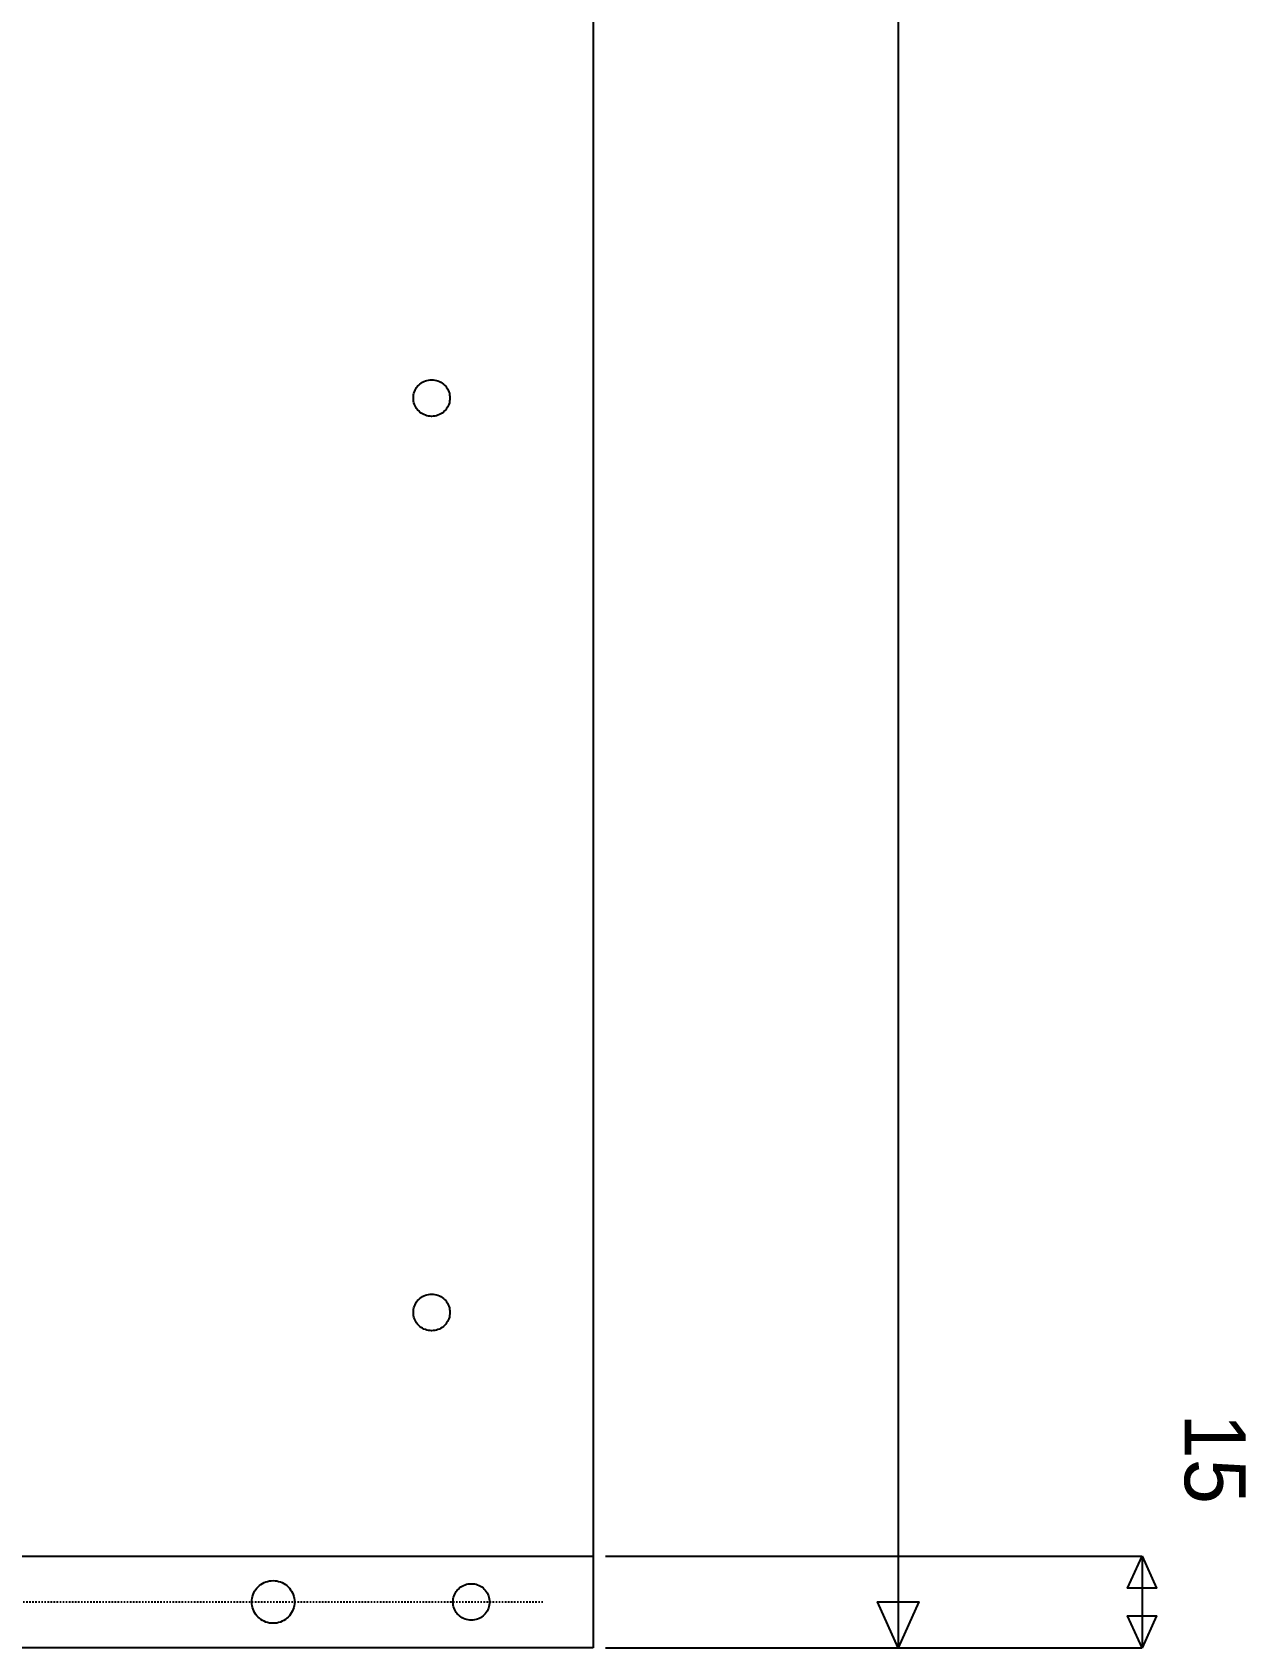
# Model space of a CAD drawing. Header units: millimetres. Extents: x 0 to 2033, y -1000001 to 3212.
# Drawn here: x 430 to 629, y 320 to 585 of the extents above; entities that cross this region are included whole.
import ezdxf
from ezdxf.enums import TextEntityAlignment as Align

# ---------------------------------------------------------------- set-up
doc = ezdxf.new("R2010")
doc.units = ezdxf.units.MM
doc.linetypes.add('DASHED', pattern=[0.5, 0.25, -0.25])
doc.layers.add('DRAWING', color=7, linetype='Continuous')
doc.layers.add('TEXT', color=7, linetype='Continuous')

msp = doc.modelspace()

# ---------------------------------------------------------------- linework, layer by layer
at = {"layer": 'DRAWING', "linetype": 'CONTINUOUS', "true_color": 0x111111}
for p, q in [((522, 3150), (522, 320)), ((120, 335), (522, 335)), ((522, 320), (120, 320))]:
    msp.add_line(p, q, dxfattribs=at)
at = {"layer": 'DRAWING', "linetype": 'CONTINUOUS', "true_color": 0xff6a00}
for p, q in [((572, 3150), (572, 320)), ((524, 335), (612, 335)), ((612, 335), (612, 320)), ((524, 320), (572, 320)), ((524, 320), (612, 320))]:
    msp.add_line(p, q, dxfattribs=at)
at = {"layer": 'DRAWING', "linetype": 'DASHED', "true_color": 0xb000ff}
msp.add_line((128, 327.5), (514, 327.5), dxfattribs=at)
at = {"layer": 'DRAWING', "linetype": 'CONTINUOUS', "true_color": 0x111111}
for points in [[(498.5, 525), (498.49, 524.74), (498.45, 524.48), (498.4, 524.22), (498.32, 523.97), (498.22, 523.73), (498.1, 523.5), (497.96, 523.28), (497.8, 523.07), (497.62, 522.88), (497.43, 522.7), (497.22, 522.54), (497, 522.4), (496.77, 522.28), (496.53, 522.18), (496.28, 522.1), (496.02, 522.05), (495.76, 522.01), (495.5, 522), (495.24, 522.01), (494.98, 522.05), (494.72, 522.1), (494.47, 522.18), (494.23, 522.28), (494, 522.4), (493.78, 522.54), (493.57, 522.7), (493.38, 522.88), (493.2, 523.07), (493.04, 523.28), (492.9, 523.5), (492.78, 523.73), (492.68, 523.97), (492.6, 524.22), (492.55, 524.48), (492.51, 524.74), (492.5, 525), (492.51, 525.26), (492.55, 525.52), (492.6, 525.78), (492.68, 526.03), (492.78, 526.27), (492.9, 526.5), (493.04, 526.72), (493.2, 526.93), (493.38, 527.12), (493.57, 527.3), (493.78, 527.46), (494, 527.6), (494.23, 527.72), (494.47, 527.82), (494.72, 527.9), (494.98, 527.95), (495.24, 527.99), (495.5, 528), (495.76, 527.99), (496.02, 527.95), (496.28, 527.9), (496.53, 527.82), (496.77, 527.72), (497, 527.6), (497.22, 527.46), (497.43, 527.3), (497.62, 527.12), (497.8, 526.93), (497.96, 526.72), (498.1, 526.5), (498.22, 526.27), (498.32, 526.03), (498.4, 525.78), (498.45, 525.52), (498.49, 525.26), (498.5, 525)], [(498.5, 375), (498.49, 374.74), (498.45, 374.48), (498.4, 374.22), (498.32, 373.97), (498.22, 373.73), (498.1, 373.5), (497.96, 373.28), (497.8, 373.07), (497.62, 372.88), (497.43, 372.7), (497.22, 372.54), (497, 372.4), (496.77, 372.28), (496.53, 372.18), (496.28, 372.1), (496.02, 372.05), (495.76, 372.01), (495.5, 372), (495.24, 372.01), (494.98, 372.05), (494.72, 372.1), (494.47, 372.18), (494.23, 372.28), (494, 372.4), (493.78, 372.54), (493.57, 372.7), (493.38, 372.88), (493.2, 373.07), (493.04, 373.28), (492.9, 373.5), (492.78, 373.73), (492.68, 373.97), (492.6, 374.22), (492.55, 374.48), (492.51, 374.74), (492.5, 375), (492.51, 375.26), (492.55, 375.52), (492.6, 375.78), (492.68, 376.03), (492.78, 376.27), (492.9, 376.5), (493.04, 376.72), (493.2, 376.93), (493.38, 377.12), (493.57, 377.3), (493.78, 377.46), (494, 377.6), (494.23, 377.72), (494.47, 377.82), (494.72, 377.9), (494.98, 377.95), (495.24, 377.99), (495.5, 378), (495.76, 377.99), (496.02, 377.95), (496.28, 377.9), (496.53, 377.82), (496.77, 377.72), (497, 377.6), (497.22, 377.46), (497.43, 377.3), (497.62, 377.12), (497.8, 376.93), (497.96, 376.72), (498.1, 376.5), (498.22, 376.27), (498.32, 376.03), (498.4, 375.78), (498.45, 375.52), (498.49, 375.26), (498.5, 375)], [(473, 327.5), (472.99, 327.19), (472.95, 326.89), (472.88, 326.59), (472.79, 326.3), (472.67, 326.02), (472.53, 325.75), (472.37, 325.49), (472.18, 325.25), (471.97, 325.03), (471.75, 324.82), (471.51, 324.63), (471.25, 324.47), (470.98, 324.33), (470.7, 324.21), (470.41, 324.12), (470.11, 324.05), (469.81, 324.01), (469.5, 324), (469.19, 324.01), (468.89, 324.05), (468.59, 324.12), (468.3, 324.21), (468.02, 324.33), (467.75, 324.47), (467.49, 324.63), (467.25, 324.82), (467.03, 325.03), (466.82, 325.25), (466.63, 325.49), (466.47, 325.75), (466.33, 326.02), (466.21, 326.3), (466.12, 326.59), (466.05, 326.89), (466.01, 327.19), (466, 327.5), (466.01, 327.81), (466.05, 328.11), (466.12, 328.41), (466.21, 328.7), (466.33, 328.98), (466.47, 329.25), (466.63, 329.51), (466.82, 329.75), (467.03, 329.97), (467.25, 330.18), (467.49, 330.37), (467.75, 330.53), (468.02, 330.67), (468.3, 330.79), (468.59, 330.88), (468.89, 330.95), (469.19, 330.99), (469.5, 331), (469.81, 330.99), (470.11, 330.95), (470.41, 330.88), (470.7, 330.79), (470.98, 330.67), (471.25, 330.53), (471.51, 330.37), (471.75, 330.18), (471.97, 329.97), (472.18, 329.75), (472.37, 329.51), (472.53, 329.25), (472.67, 328.98), (472.79, 328.7), (472.88, 328.41), (472.95, 328.11), (472.99, 327.81), (473, 327.5)], [(505, 327.5), (504.99, 327.24), (504.95, 326.98), (504.9, 326.72), (504.82, 326.47), (504.72, 326.23), (504.6, 326), (504.46, 325.78), (504.3, 325.57), (504.12, 325.38), (503.93, 325.2), (503.72, 325.04), (503.5, 324.9), (503.27, 324.78), (503.03, 324.68), (502.78, 324.6), (502.52, 324.55), (502.26, 324.51), (502, 324.5), (501.74, 324.51), (501.48, 324.55), (501.22, 324.6), (500.97, 324.68), (500.73, 324.78), (500.5, 324.9), (500.28, 325.04), (500.07, 325.2), (499.88, 325.38), (499.7, 325.57), (499.54, 325.78), (499.4, 326), (499.28, 326.23), (499.18, 326.47), (499.1, 326.72), (499.05, 326.98), (499.01, 327.24), (499, 327.5), (499.01, 327.76), (499.05, 328.02), (499.1, 328.28), (499.18, 328.53), (499.28, 328.77), (499.4, 329), (499.54, 329.22), (499.7, 329.43), (499.88, 329.62), (500.07, 329.8), (500.28, 329.96), (500.5, 330.1), (500.73, 330.22), (500.97, 330.32), (501.22, 330.4), (501.48, 330.45), (501.74, 330.49), (502, 330.5), (502.26, 330.49), (502.52, 330.45), (502.78, 330.4), (503.03, 330.32), (503.27, 330.22), (503.5, 330.1), (503.72, 329.96), (503.93, 329.8), (504.12, 329.62), (504.3, 329.43), (504.46, 329.22), (504.6, 329), (504.72, 328.77), (504.82, 328.53), (504.9, 328.28), (504.95, 328.02), (504.99, 327.76), (505, 327.5)]]:
    msp.add_lwpolyline(points, close=True, dxfattribs=at)
at = {"layer": 'DRAWING', "linetype": 'CONTINUOUS', "true_color": 0xff6a00}
for points in [[(612, 335), (614.36, 329.75), (609.64, 329.75)], [(572, 320), (568.62, 327.5), (575.38, 327.5)], [(612, 320), (609.64, 325.25), (614.36, 325.25)]]:
    msp.add_lwpolyline(points, close=True, dxfattribs=at)

# ---------------------------------------------------------------- texts
at = {"layer": 'TEXT', "true_color": 0xff6a00}
msp.add_text('15', height=10, rotation=-90, dxfattribs=at).set_placement((624, 351), align=Align.MIDDLE_CENTER)

doc.saveas('drawing.dxf')
